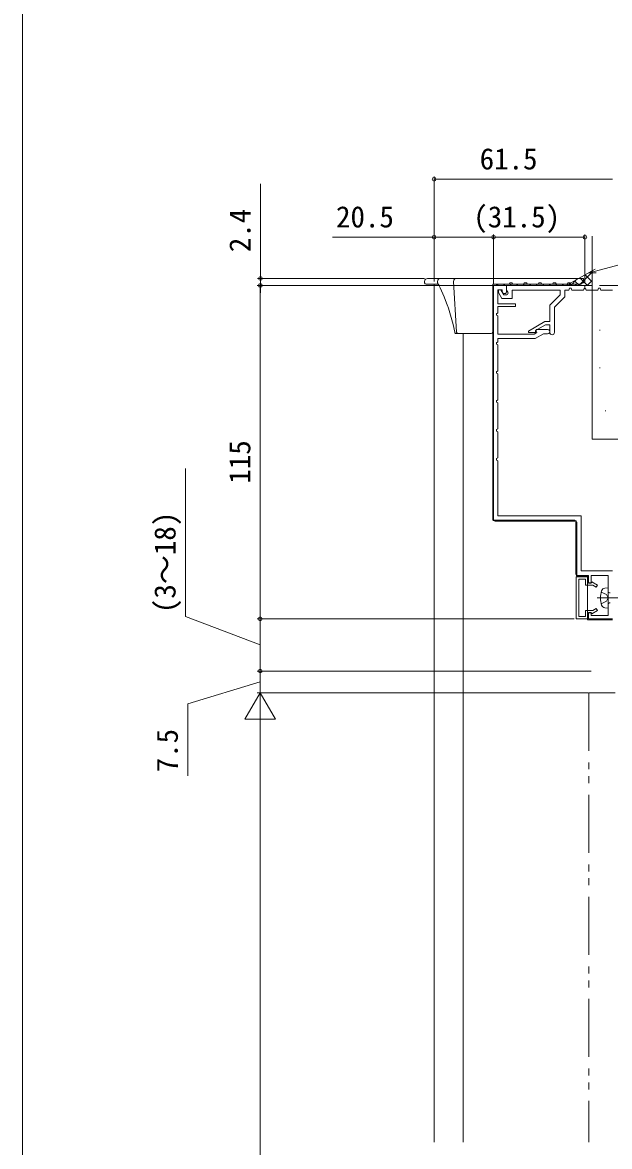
# Model space of a CAD drawing. Units: millimetres, scale not verified. Extents: x -1188 to -198, y -840 to 760.
# Drawn here: x -1188 to -985.5, y 116.7 to 504.4 of the extents above; entities that cross this region are included whole.
import ezdxf
from ezdxf.enums import TextEntityAlignment as Align

# ---------------------------------------------------------------- set-up
doc = ezdxf.new("R2010")
doc.units = ezdxf.units.MM
doc.header["$LTSCALE"] = 4
for name, pattern in [('CHAIN2', [12, 9, -1, 1, -1]), ('DASHED3', [4, 3, -1]), ('DOUBLE_CHAIN1', [8.8, 5, -1, 0.6, -0.6, 0.6, -1])]:
    doc.linetypes.add(name, pattern=pattern)
for name, color, linetype, lineweight in [('0-2_YKK_ZWAK', 7, 'Continuous', 9), ('0-3_YKK_11', 7, 'Continuous', 9), ('0-5_YKK_12', 2, 'Continuous', 9), ('0-6_YKK_13', 4, 'Continuous', 9), ('0-8_YKK_D', 6, 'Continuous', 9), ('0-9_YSS_K', 3, 'Continuous', 9), ('0-A_YSS_KE', 7, 'Continuous', 9)]:
    doc.layers.add(name, color=color, linetype=linetype, lineweight=lineweight)
doc.styles.add('ＭＳ ゴシック', font='')
doc.styles.get('ＭＳ ゴシック').set_extended_font_data('MS Gothic')

msp = doc.modelspace()

# ---------------------------------------------------------------- linework, layer by layer
at = {"layer": '0-2_YKK_ZWAK'}
msp.add_line((-1188, -840), (-1188, 720), dxfattribs=at)
at = {"layer": '0-3_YKK_11'}
for p, q in [((-1025.5, 413.746), (-1021, 413.746)), ((-1025.5, 332.746), (-1025.5, 413.746)), ((-1024, 412.246), (-1024, 407.446)), ((-1022.5, 412.246), (-1024, 412.246)), ((-1023.8, 412.246), (-1023.8, 411.325)), ((-1022.946, 412.246), (-1023.8, 412.246)), ((-1023.8, 411.325), (-1022.6, 409.246)), ((-1021.907, 410.446), (-1022.946, 412.246)), ((-1022.5, 411.546), (-1022.5, 412.246)), ((-1022.154, 410.946), (-1022.5, 411.546)), ((-1021.7, 410.946), (-1022.154, 410.946)), ((-1021, 413.746), (-1021, 411.646)), ((-1021, 413.746), (-1021, 412.146)), ((-994, 413.746), (-1021, 413.746)), ((-1021, 412.146), (-1020.567, 411.396)), ((-1020.567, 411.396), (-1020.5, 411.146)), ((-1019.1, 412.146), (-1002.5, 412.146)), ((-1019.1, 409.246), (-1019.1, 412.146)), ((-1002.5, 412.146), (-1002.5, 410.509)), ((-1000.9, 412.146), (-999.5, 412.146)), ((-1000.9, 409.846), (-1000.9, 412.146)), ((-999.5, 412.146), (-999.279, 412.746)), ((-999.279, 412.746), (-998.721, 412.746)), ((-998.721, 412.746), (-998.5, 412.146)), ((-998.5, 412.146), (-994.5, 412.146)), ((-995.7, 414.146), (-995.7, 413.746)), ((-994.5, 412.146), (-994.375, 412.485)), ((-994.375, 412.485), (-994, 412.746)), ((-994, 413.746), (-994, 412.746)), ((-1024, 407.446), (-1017.9, 407.446)), ((-1022.6, 409.246), (-1019.1, 409.246)), ((-1021.2, 410.446), (-1021.907, 410.446)), ((-1017.9, 407.446), (-1017.9, 406.446)), ((-1002.5, 410.509), (-1006.1, 406.909)), ((-1004.5, 406.246), (-1000.9, 409.846)), ((-1024, 404.246), (-1024.5, 403.991)), ((-1024.5, 403.991), (-1024.5, 403.501)), ((-1024.5, 403.501), (-1024, 403.246)), ((-1024, 406.446), (-1024, 404.246)), ((-1017.9, 406.446), (-1024, 406.446)), ((-1024, 403.246), (-1024, 396.946)), ((-1006.1, 406.909), (-1006.1, 401.246)), ((-1004.5, 397.546), (-1004.5, 406.246)), ((-1007.831, 401.246), (-1013.5, 397.973)), ((-1011, 398.146), (-1007.536, 400.146)), ((-1006.1, 401.246), (-1007.831, 401.246)), ((-1007.536, 400.146), (-1006.1, 400.146)), ((-1006.1, 400.146), (-1006.1, 397.546)), ((-1024, 396.946), (-1011.502, 396.946)), ((-1024, 395.446), (-1024, 394.246)), ((-1011.1, 395.446), (-1024, 395.446)), ((-1013.5, 397.973), (-1013.5, 397.446)), ((-1013.5, 397.446), (-1011, 397.446)), ((-1011.502, 396.946), (-1010.522, 397.512)), ((-1008.329, 397.046), (-1011.1, 395.446)), ((-1011, 397.446), (-1011, 398.146)), ((-1010.923, 398.206), (-1010.727, 398.546)), ((-1010.522, 397.512), (-1010.923, 398.206)), ((-1010.727, 398.546), (-1006.85, 398.546)), ((-1006.85, 397.046), (-1008.329, 397.046)), ((-1024, 394.246), (-1024.5, 393.991)), ((-1024.5, 393.991), (-1024.5, 393.501)), ((-1024.5, 393.501), (-1024, 393.246)), ((-1024, 393.246), (-1024, 384.246)), ((-1024, 384.246), (-1024.5, 383.991)), ((-1024.5, 383.991), (-1024.5, 383.501)), ((-1024.5, 383.501), (-1024, 383.246)), ((-1024, 383.246), (-1024, 374.246)), ((-1024, 374.246), (-1024.5, 373.991)), ((-1024.5, 373.991), (-1024.5, 373.501)), ((-1024.5, 373.501), (-1024, 373.246)), ((-1024, 373.246), (-1024, 364.246)), ((-1024, 364.246), (-1024.5, 363.991)), ((-1024.5, 363.991), (-1024.5, 363.501)), ((-1024.5, 363.501), (-1024, 363.246)), ((-1024, 363.246), (-1024, 354.246)), ((-1024, 354.246), (-1024.5, 353.991)), ((-1024.5, 353.991), (-1024.5, 353.501)), ((-1024.5, 353.501), (-1024, 353.246)), ((-1024, 353.246), (-1024, 334.246)), ((-1024, 334.246), (-995.3, 334.246)), ((-995.3, 334.246), (-995.3, 315.246)), ((-997.5, 332.746), (-1025.5, 332.746)), ((-996.8, 313.746), (-996.8, 332.046)), ((-995.3, 315.246), (-984.5, 315.246)), ((-992.95, 313.246), (-996.95, 313.246)), ((-996.95, 313.246), (-996.95, 298.746)), ((-992.8, 313.746), (-996.8, 313.746)), ((-996.05, 312.446), (-993.75, 312.446)), ((-996.05, 299.546), (-996.05, 312.446)), ((-993.75, 312.446), (-993.75, 310.346)), ((-993.75, 310.346), (-991.202, 310.346)), ((-992.95, 311.146), (-992.95, 313.246)), ((-991.85, 311.146), (-992.95, 311.146)), ((-992.8, 311.046), (-992.8, 313.746)), ((-991.8, 311.046), (-992.8, 311.046)), ((-991.634, 311.519), (-991.85, 311.146)), ((-991.8, 313.746), (-991.8, 311.046)), ((-986, 313.746), (-991.8, 313.746)), ((-989.65, 310.374), (-991.634, 311.519)), ((-991.202, 310.346), (-990.05, 309.681)), ((-990.05, 309.681), (-989.65, 310.374)), ((-986, 299.946), (-986, 313.746)), ((-996.95, 298.746), (-992.95, 298.746)), ((-993.75, 299.546), (-996.05, 299.546)), ((-993.75, 301.646), (-993.75, 299.546)), ((-991.202, 301.646), (-993.75, 301.646)), ((-992.95, 300.846), (-991.85, 300.846)), ((-992.95, 298.746), (-992.95, 300.846)), ((-992.8, 300.946), (-991.8, 300.946)), ((-992.8, 298.746), (-992.8, 300.946)), ((-984.5, 298.746), (-992.8, 298.746)), ((-991.85, 300.846), (-991.634, 300.473)), ((-991.8, 300.946), (-991.8, 299.946)), ((-991.8, 299.946), (-986, 299.946)), ((-991.634, 300.473), (-989.65, 301.619)), ((-990.05, 302.312), (-991.202, 301.646)), ((-989.65, 301.619), (-990.05, 302.312))]:
    msp.add_line(p, q, dxfattribs=at)
at = {"layer": '0-3_YKK_11', "linetype": 'DASHED3'}
for p, q in [((-929, 413.746), (-994, 413.746)), ((-994, 412.746), (-993.625, 412.485)), ((-993.625, 412.485), (-993.5, 412.146)), ((-993.5, 412.146), (-989.5, 412.146)), ((-989.5, 412.146), (-989.279, 412.746)), ((-989.279, 412.746), (-988.721, 412.746)), ((-988.721, 412.746), (-988.5, 412.146)), ((-988.5, 412.146), (-984.5, 412.146))]:
    msp.add_line(p, q, dxfattribs=at)
at = {"layer": '0-3_YKK_11'}
for centre, radius, start, end in [((-1021.7, 411.646), 0.7, 270, 359.99998), ((-1021.2, 411.146), 0.7, 270, 0), ((-1006.85, 397.796), 0.75, 269.99998, 90), ((-1005.3, 397.546), 0.8, 180.00002, 0), ((-997.5, 332.046), 0.7, 0, 89.99998)]:
    msp.add_arc(centre, radius, start, end, dxfattribs=at)
at = {"layer": '0-5_YKK_12'}
for p, q in [((-1046, 414.146), (-1046, 118.246)), ((-1027.926, 413.746), (-992.446, 413.746)), ((-1025.8, 333.246), (-1025.8, 405.746)), ((-1036.002, 397.146), (-1036.002, 118.246)), ((-1025, 332.446), (-997.506, 332.446)), ((-997.1, 332.046), (-997.1, 314.246)), ((-996.306, 313.446), (-993.1, 313.446)), ((-993.1, 298.446), (-993.1, 313.446)), ((-993.1, 298.446), (-984.5, 298.446))]:
    msp.add_line(p, q, dxfattribs=at)
at = {"layer": '0-5_YKK_12', "linetype": 'DOUBLE_CHAIN1'}
for q in [(-983.6, 273.246), (-992.6, 118.246)]:
    msp.add_line((-992.6, 273.246), q, dxfattribs=at)
at = {"layer": '0-5_YKK_12'}
for centre, radius, start, end in [((-1025, 333.246), 0.8, 180, 270), ((-997.506, 332.046), 0.4, 0, 90), ((-996.3, 314.246), 0.8, 180, 270), ((-993.506, 313.046), 0.4, 0, 90)]:
    msp.add_arc(centre, radius, start, end, dxfattribs=at)
at = {"layer": '0-6_YKK_13'}
for p, q in [((-1049.3, 415.146), (-1049.268, 414.616)), ((-1048.3, 416.146), (-1043.837, 416.146)), ((-1044.8, 414.648), (-1044.83, 415.146)), ((-1044.83, 415.146), (-1044.83, 415.146)), ((-1043.837, 416.146), (-1038.3, 416.146)), ((-1038.228, 397.616), (-1039.3, 415.146)), ((-1038.3, 416.146), (-994.5, 416.146)), ((-994.5, 416.146), (-994.5, 414.646)), ((-1044.62, 414.146), (-1048.768, 414.146)), ((-1044.798, 414.616), (-1044.8, 414.648)), ((-1044.383, 413.864), (-1044.421, 413.936)), ((-1044.344, 413.785), (-1044.383, 413.864)), ((-1025.8, 414.146), (-1025.8, 397.646)), ((-1025.8, 414.146), (-1020.4, 414.146)), ((-1024.5, 414.146), (-995.7, 414.146)), ((-1024.5, 413.746), (-1024.5, 414.146)), ((-995.7, 413.746), (-1024.5, 413.746)), ((-1024.276, 414.146), (-1023.876, 413.746)), ((-1022.031, 414.146), (-1021.631, 413.746)), ((-1019.9, 414.646), (-1019.1, 414.646)), ((-1019.786, 414.146), (-1019.386, 413.746)), ((-1018.6, 414.146), (-1015.4, 414.146)), ((-1017.541, 414.146), (-1017.141, 413.746)), ((-1015.295, 414.146), (-1014.895, 413.746)), ((-1014.9, 414.646), (-1014.1, 414.646)), ((-1013.6, 414.146), (-1010.4, 414.146)), ((-1013.05, 414.146), (-1012.65, 413.746)), ((-1010.805, 414.146), (-1010.405, 413.746)), ((-1009.9, 414.646), (-1009.1, 414.646)), ((-1008.6, 414.146), (-1005.4, 414.146)), ((-1008.56, 414.146), (-1008.16, 413.746)), ((-1006.315, 414.146), (-1005.915, 413.746)), ((-1004.9, 414.646), (-1004.1, 414.646)), ((-1004.07, 414.146), (-1003.67, 413.746)), ((-1003.6, 414.146), (-1000.4, 414.146)), ((-1001.825, 414.146), (-1001.425, 413.746)), ((-999.9, 414.646), (-999.1, 414.646)), ((-999.58, 414.146), (-999.18, 413.746)), ((-998.6, 414.146), (-995.4, 414.146)), ((-997.335, 414.146), (-996.935, 413.746)), ((-995.7, 414.146), (-995.7, 413.746)), ((-995.7, 414.146), (-995.7, 413.746)), ((-994.9, 414.646), (-994.5, 414.646)), ((-1038.894, 397.606), (-1038.898, 397.674)), ((-1038.875, 397.616), (-1038.898, 397.674)), ((-1037.729, 397.146), (-1038.38, 397.146)), ((-1037.729, 397.146), (-1037.23, 397.146)), ((-1026.3, 397.146), (-1037.23, 397.146)), ((-986, 309.446), (-987.119, 309.348)), ((-986, 309.446), (-986, 302.446)), ((-985.5, 307.676), (-985.3, 307.676)), ((-986, 302.446), (-987.119, 302.544)), ((-985.5, 304.216), (-985.3, 304.216))]:
    msp.add_line(p, q, dxfattribs=at)
at = {"layer": '0-6_YKK_13', "linetype": 'DASHED3'}
for p, q in [((-988.363, 307.996), (-986.548, 307.091)), ((-986.548, 307.091), (-985.939, 305.946)), ((-988.363, 303.896), (-986.548, 304.801)), ((-986.548, 304.801), (-985.939, 305.946))]:
    msp.add_line(p, q, dxfattribs=at)
at = {"layer": '0-6_YKK_13', "linetype": 'CHAIN2'}
msp.add_line((-989.753, 305.946), (-975.07, 305.946), dxfattribs=at)
at = {"layer": '0-6_YKK_13'}
for points in [[(-1044.618, 414.148), (-1044.623, 414.148), (-1044.53, 414.089), (-1044.447, 413.989), (-1044.446, 413.988), (-1044.422, 413.946), (-1044.422, 413.945)], [(-1044.346, 413.777), (-1043.93, 412.911), (-1042.57, 409.789), (-1041.394, 406.671)], [(-1041.434, 406.8), (-1041.083, 405.879), (-1039.482, 400.301), (-1038.898, 397.674)], [(-1038.899, 397.633), (-1038.882, 397.554), (-1038.836, 397.431), (-1038.754, 397.312), (-1038.606, 397.2), (-1038.435, 397.149), (-1038.381, 397.153)]]:
    msp.add_lwpolyline(points, dxfattribs=at)
for centre, radius, start, end in [((-1048.3, 415.146), 1, 90, 180), ((-1043.833, 415.15), 0.996, 90.21382, 180.21216), ((-1038.3, 415.146), 1, 90, 180), ((-1048.768, 414.646), 0.5, 183.5, 270), ((-1044.296, 414.646), 0.503, 183.46321, 212.07449), ((-1046.953, 412.539), 2.892, 28.87389, 39.51419), ((-1020.4, 414.646), 0.5, 270, 0), ((-1018.6, 414.646), 0.5, 180, 270), ((-1015.4, 414.646), 0.5, 270, 0), ((-1013.6, 414.646), 0.5, 180, 270), ((-1010.4, 414.646), 0.5, 270, 0), ((-1008.6, 414.646), 0.5, 180, 270), ((-1005.4, 414.646), 0.5, 270, 0), ((-1003.6, 414.646), 0.5, 180, 270), ((-1000.4, 414.646), 0.5, 270, 0), ((-998.6, 414.646), 0.5, 180, 270), ((-995.4, 414.646), 0.5, 270, 0), ((-1038.378, 397.644), 0.497, 183.20535, 269.74609), ((-1037.729, 397.646), 0.5, 183.5, 270), ((-1026.3, 397.646), 0.5, 270, 0), ((-979.6, 305.946), 9, 164.11914, 195.88084), ((-987.006, 308.053), 1.3, 95, 164.11914), ((-985.5, 308.176), 0.5, 180, 270), ((-987.006, 303.839), 1.3, 195.88084, 264.99998), ((-985.5, 303.716), 0.5, 90, 180)]:
    msp.add_arc(centre, radius, start, end, dxfattribs=at)
at = {"layer": '0-8_YKK_D'}
for p, q in [((-1046, 415.146), (-1046, 451.346)), ((-1046, 450.346), (-984.5, 450.346)), ((-1105.94, 448.811), (-1105.94, 416.146)), ((-990.315, 418.695), (-876.36, 449.432)), ((-1046, 430.346), (-1081.03, 430.346)), ((-1046, 415.146), (-1046, 431.346)), ((-1025.5, 430.346), (-1046, 430.346)), ((-1025.5, 414.246), (-1025.5, 431.346)), ((-1025.5, 414.246), (-1025.5, 431.346)), ((-1025.5, 430.346), (-994, 430.346)), ((-994, 414.746), (-994, 431.346)), ((-992.777, 418.031), (-990.493, 419.355)), ((-1049.3, 416.146), (-1106.94, 416.146)), ((-1105.94, 416.146), (-1105.94, 418.696)), ((-1105.94, 416.146), (-1105.94, 413.746)), ((-1105.94, 416.146), (-1105.94, 413.746)), ((-992.777, 418.031), (-990.315, 418.695)), ((-990.137, 418.035), (-992.777, 418.031)), ((-1026, 413.746), (-1107, 413.746)), ((-1025.941, 413.746), (-1106.94, 413.746)), ((-1106, 298.746), (-1106, 413.746)), ((-1105.94, 413.746), (-1105.94, 411.196)), ((-1131.802, 299.537), (-1131.802, 350.578)), ((-1106, 289.746), (-1131.802, 299.537)), ((-997.65, 298.746), (-1107, 298.746)), ((-997.65, 298.746), (-1107, 298.746)), ((-1106, 298.746), (-1106, 280.746)), ((-991.826, 280.746), (-1107, 280.746)), ((-996.3, 280.746), (-1107, 280.746)), ((-1106, 273.246), (-1106, 280.746)), ((-1106, 276.996), (-1131.008, 269.407)), ((-1106, 273.246), (-1111.25, 264.153)), ((-1003.859, 273.246), (-1107, 273.246)), ((-992.859, 273.246), (-1107, 273.246)), ((-1106, 273.246), (-1106, 255.059)), ((-1106, 273.246), (-1100.75, 264.153)), ((-1131.008, 269.407), (-1131.008, 244.607)), ((-1111.25, 264.153), (-1100.75, 264.153)), ((-1106, -58.254), (-1106, 262.746))]:
    msp.add_line(p, q, dxfattribs=at)
for centre in [(-1046, 450.346), (-1046, 430.346), (-1025.5, 430.346), (-1025.5, 430.346), (-994, 430.346), (-1105.94, 416.146), (-1106, 413.746), (-1105.94, 413.746), (-1106, 298.746), (-1106, 298.746), (-1106, 280.746), (-1106, 280.746)]:
    msp.add_circle(centre, 0.637, dxfattribs=at)
at = {"layer": '0-9_YSS_K'}
for p, q in [((-1000.426, 413.746), (-991.5, 418.746)), ((-998.871, 413.746), (-996.891, 415.726)), ((-995.9, 413.746), (-997.525, 415.371)), ((-996.043, 413.746), (-991.5, 418.289)), ((-993.072, 413.746), (-995.712, 416.387)), ((-991.5, 415.003), (-993.899, 417.402)), ((-993.214, 413.746), (-991.5, 415.46)), ((-991.5, 417.831), (-992.087, 418.418)), ((-991.5, 413.746), (-1000.426, 413.746)), ((-998.729, 413.746), (-999.338, 414.356)), ((-991.5, 410.746), (-991.5, 405.746)), ((-988.964, 398.363), (-988.764, 398.363)), ((-988.964, 385.279), (-988.764, 385.279)), ((-986.975, 370.467), (-986.775, 370.467))]:
    msp.add_line(p, q, dxfattribs=at)
at = {"layer": '0-A_YSS_KE', "color": 3}
for p in [(-991.5, 430.746), (-961.5, 360.746)]:
    msp.add_line(p, (-991.5, 360.746), dxfattribs=at)

# ---------------------------------------------------------------- texts
at = {"layer": '0-8_YKK_D', "color": 4, "style": 'ＭＳ ゴシック'}
for s, p in [('61.5', (-1030.29, 451.546)), ('20.5', (-1079.83, 431.546)), ('(31.5)', (-1032.47, 431.546))]:
    msp.add_text(s, height=7.331, dxfattribs=at).set_placement(p, align=Align.BOTTOM_LEFT)
for s, p in [('2.4', (-1107.14, 425.211)), ('115', (-1107.2, 345.366)), ('(3～18)', (-1133.002, 300.737)), ('7.5', (-1132.208, 245.807))]:
    msp.add_text(s, height=7.331, rotation=90, dxfattribs=at).set_placement(p, align=Align.BOTTOM_LEFT)

doc.saveas('drawing.dxf')
